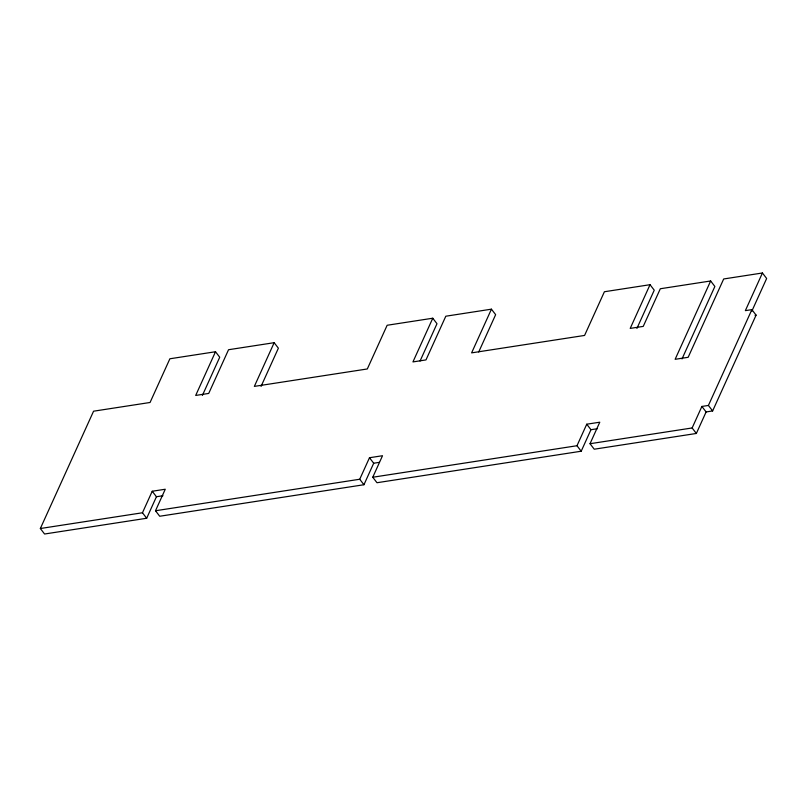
<?xml version="1.0" encoding="UTF-8"?>
<svg xmlns="http://www.w3.org/2000/svg" width="807" height="807" viewBox="0 0 807 807"><rect width="100%" height="100%" fill="white"/><g stroke="black" fill="none" stroke-linecap="round" stroke-linejoin="round"><path stroke-width="1.21" d="M162.953 495.74L156.437 496.739L146.682 518.255L44.567 534.012L40.35 528.514L93.572 411.197L150.062 402.481L169.884 358.772L215.509 351.741L219.726 357.229L202.375 395.47M40.35 528.514L142.466 512.768L152.22 491.251L165.264 489.234L155.499 510.75L159.715 516.248L363.947 484.735L373.702 463.228L379.401 462.34M215.509 351.741L195.687 395.44L208.72 393.433L228.542 349.724L274.168 342.693L278.385 348.18L261.044 386.422M274.168 342.693L254.346 386.392L367.316 368.96L387.148 325.261L432.774 318.22L436.99 323.718L420.054 361.042M155.499 510.75L359.73 479.247L369.485 457.73L382.518 455.723L372.763 477.24L376.98 482.727L581.201 451.224L590.966 429.707L597.483 428.699M432.774 318.22L412.942 361.919L425.985 359.912L445.807 316.213L491.433 309.172L495.649 314.659L478.712 351.993M491.433 309.172L471.611 352.871L584.581 335.44L604.403 291.741L650.028 284.7L654.245 290.197L636.905 328.439M372.763 477.24L576.985 445.726L586.75 424.21L599.783 422.202L590.018 443.719L594.234 449.206L696.35 433.46L706.115 411.943L712.631 410.934L756.088 315.123L751.872 309.636L745.355 310.645L762.433 272.988L766.65 278.486L751.71 311.431M650.028 284.7L630.206 328.409L643.24 326.391L660.318 288.745L710.654 280.977L714.871 286.475L682.006 358.923M710.654 280.977L675.126 359.307L688.159 357.299L723.687 278.97L762.433 272.988M590.018 443.719L692.134 427.962L701.888 406.446L708.415 405.447L751.872 309.636M755.039 315.295L756.088 315.123M708.415 405.447L712.631 410.934M701.888 406.446L706.115 411.943M692.134 427.962L696.35 433.46M586.75 424.21L590.966 429.707M576.985 445.726L581.201 451.224M369.485 457.73L373.702 463.228M359.73 479.247L363.947 484.735M152.22 491.251L156.437 496.739M142.466 512.768L146.682 518.255"/></g></svg>
